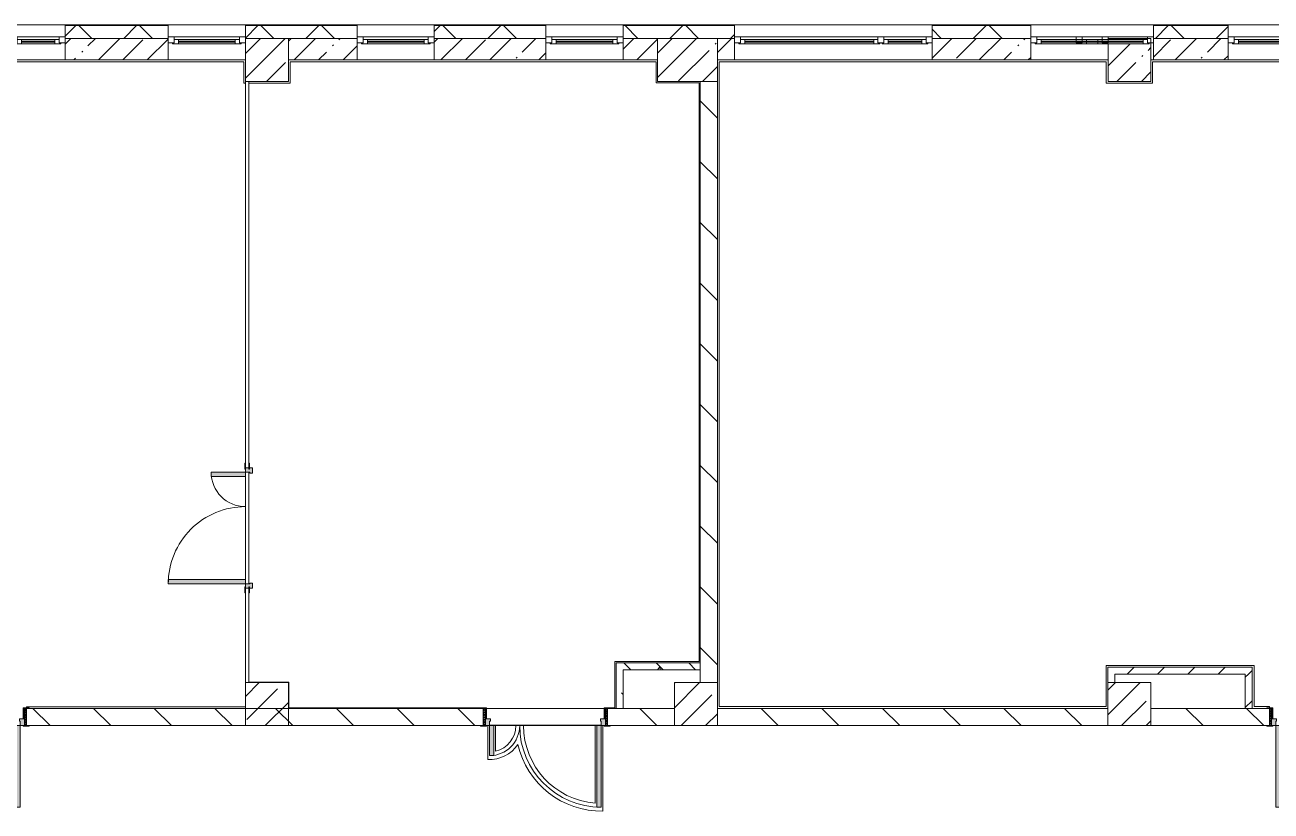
# Model space of a CAD drawing. Header units: millimetres. Extents: x -5426 to 189269, y -8553 to 29000.
# Drawn here: x 165239 to 179759, y 12405 to 21558 of the extents above; entities that cross this region are included whole.
import ezdxf

# ---------------------------------------------------------------- set-up
doc = ezdxf.new("R2010")
doc.units = ezdxf.units.MM
for name, color, linetype, lineweight, true_color in [('A-DOOR-2', 7, 'Continuous', 5, 0xaaaaaa), ('A-DOOR-3', 7, 'Continuous', 5, 0xe2e2e2), ('A-DOOR-FRAM-2', 7, 'Continuous', 5, 0xe2e2e2), ('A-DOOR-FRAM-3', 7, 'Continuous', 5, 0xaaaaaa), ('A-FLOR-2', 7, 'Continuous', 5, 0xaaaaaa), ('I-WALL-22', 7, 'Continuous', 5, 0x787878)]:
    doc.layers.add(name, color=color, linetype=linetype, lineweight=lineweight, true_color=true_color)
for name, color, linetype, lineweight in [('A-GLAZ-2', 7, 'Continuous', 5), ('A-WALL', 7, 'Continuous', 9), ('A-WALL-5', 7, 'Continuous', 5), ('I-WALL-20', 7, 'Continuous', 5), ('S-COLS-2', 7, 'Continuous', 5)]:
    doc.layers.add(name, color=color, linetype=linetype, lineweight=lineweight)
pattern_1 = [(45, (62258.82, 0), (-285.1231, 285.1231), []), (45, (62543.95, 0), (-285.1231, 285.1231), [504.031, -100.806, 16.764, -84.042])]
pattern_2 = [(135, (62258.8, 0), (-353.5534, -353.5534), [])]
pattern_3 = [(135, (62258.8, 0), (-377.1708, -377.1708), [533.4, -88.9, 17.78, -88.9]), (135, (62258.8, 376.94), (-377.1708, -377.1708), []), (50, (62258.8, 0), (637.6445, -55.7866), [66.675, -733.425]), (355, (62258.8, 0), (-123.3494, 668.6992), [53.34, -586.74]), (100.451, (62311.96, -4.65), (514.299, 612.908), [56.665, -623.315]), (46.184, (62258.8, 177.8), (948.7764, -147.1497), [100.012, -1100.137]), (96.636, (62337.9, 165.5), (830.909, 865.997), [84.998, -934.973]), (351.184, (62258.8, 177.8), (830.918, 865.988), [80.01, -880.11]), (21, (62347.7, 133.35), (530.6506, -357.9283), [66.675, -733.425]), (326, (62347.7, 133.35), (216.308, 644.6585), [53.34, -586.74]), (71.451, (62391.94, 103.5), (746.9596, 286.7243), [56.665, -623.315]), (37.5, (62258.82, 0), (10.81053, 295.9426), [16.764, -562.864, 16.764, -578.866, -588.962]), (37.5, (62258.82, 0), (10.81053, 295.9426), [-1175.258, 16.764, -572.198]), (7.5, (62258.82, 0), (233.8692, 350.63175), [16.764, -322.834, 16.764, -549.529, -224.472]), (7.5, (62258.82, 0), (233.8692, 350.63175), [-905.891, 16.764, -207.708]), (327.5, (62060.58, 0), (474.5678, -20.0513), [16.764, -205.486, 16.764, -676.656, -920.115]), (327.5, (62060.58, 0), (474.5678, -20.0513), [-915.67, 16.764, -903.351]), (317.5, (61971.68, 0), (518.4522, 88.9934), [16.764, -272.161, 16.764, -443.738, -653.415]), (317.5, (61971.68, 0), (518.4522, 88.9934), [-749.427, 16.764, -636.651])]
pattern_4 = [(45, (62258.82, 0), (-176.7767, 176.7767), [])]

# ---------------------------------------------------------------- blocks, each defined once
blk = doc.blocks.new('120_Окно_СКБ_1Ст - 120_Окно_СКБ_1Ст 900х2500_h_ с форточкой-22877787-3_4_1_птичка')
at = {"layer": 'A-GLAZ-2'}
for p, q in [((-450, -127), (-450, -57)), ((-450, -57), (-380, -57)), ((450, -57), (-450, -57)), ((-380, -127), (-450, -127)), ((-450, -127), (-400, -127)), ((-380, -127), (-400, -127)), ((-400, -127), (-400, -137)), ((-400, -137), (400, -137)), ((400, -137), (-400, -137)), ((-380, -57), (-380, -127)), ((380, -87), (-380, -87)), ((-380, -87), (-380, -127)), ((-330, -137), (-330, -87)), ((-330, -107), (330, -107)), ((330, -117), (-330, -117)), ((330, -137), (330, -87)), ((380, -127), (380, -57)), ((380, -57), (450, -57)), ((380, -127), (380, -87)), ((450, -127), (380, -127)), ((400, -127), (380, -127)), ((400, -137), (400, -127)), ((450, -57), (450, -127))]:
    blk.add_line(p, q, dxfattribs=at)
blk = doc.blocks.new('120_Окно_СКБ_1Ст - 120_Окно_СКБ_1Ст 900х2500_h_ с форточкой-22876038-3_4_1_птичка')
at = {"layer": 'A-GLAZ-2'}
for p, q in [((-450, -127), (-450, -57)), ((-450, -57), (-380, -57)), ((450, -57), (-450, -57)), ((-380, -127), (-450, -127)), ((-450, -127), (-400, -127)), ((-380, -127), (-400, -127)), ((-400, -127), (-400, -137)), ((-400, -137), (400, -137)), ((400, -137), (-400, -137)), ((-380, -57), (-380, -127)), ((380, -87), (-380, -87)), ((-380, -87), (-380, -127)), ((-330, -137), (-330, -87)), ((-330, -107), (330, -107)), ((330, -117), (-330, -117)), ((330, -137), (330, -87)), ((380, -127), (380, -57)), ((380, -57), (450, -57)), ((380, -127), (380, -87)), ((450, -127), (380, -127)), ((400, -127), (380, -127)), ((400, -127), (450, -127)), ((400, -137), (400, -127)), ((450, -57), (450, -127))]:
    blk.add_line(p, q, dxfattribs=at)
blk = doc.blocks.new('120_Окно_СКБ_1Ст - 120_Окно_СКБ_1Ст 900х2500_h_ с форточкой-V115-3_4_1_птичка')
at = {"layer": 'A-GLAZ-2'}
for p, q in [((-450, -127), (-450, -57)), ((-450, -57), (-380, -57)), ((450, -57), (-450, -57)), ((-380, -127), (-450, -127)), ((-450, -127), (-400, -127)), ((-380, -127), (-400, -127)), ((-400, -127), (-400, -137)), ((-400, -137), (400, -137)), ((400, -137), (-400, -137)), ((-380, -57), (-380, -127)), ((380, -87), (-380, -87)), ((-380, -87), (-380, -127)), ((-330, -137), (-330, -87)), ((-330, -107), (330, -107)), ((330, -117), (-330, -117)), ((330, -137), (330, -87)), ((380, -127), (380, -57)), ((380, -57), (450, -57)), ((380, -127), (380, -87)), ((450, -127), (380, -127)), ((400, -127), (380, -127)), ((400, -127), (450, -127)), ((400, -137), (400, -127)), ((450, -57), (450, -127))]:
    blk.add_line(p, q, dxfattribs=at)
blk = doc.blocks.new('120_Окно_СКБ_2Ст_Фрамуга сверху - 120_Окно_СКБ_2Ст_2300х2500_h_ ДОО-19727959-3_4_1_птичка')
at = {"layer": 'A-GLAZ-2'}
for p, q in [((-1150, -127), (-1150, -57)), ((-1150, -57), (-1080, -57)), ((1150, -57), (-1150, -57)), ((-1080, -127), (-1150, -127)), ((-1150, -127), (-1100, -127)), ((-1080, -127), (-1100, -127)), ((-1100, -127), (-1100, -137)), ((-1100, -137), (540, -137)), ((540, -137), (-1100, -137)), ((-1080, -57), (-1080, -127)), ((-1080, -57), (1080, -57)), ((520, -87), (-1080, -87)), ((-1080, -87), (-1080, -127)), ((-1030, -137), (-1030, -87)), ((-1030, -107), (470, -107)), ((470, -117), (-1030, -117)), ((470, -137), (470, -87)), ((520, -127), (520, -57)), ((520, -57), (590, -57)), ((520, -127), (520, -87)), ((590, -127), (520, -127)), ((540, -127), (520, -127)), ((540, -127), (570, -127)), ((540, -127), (570, -127)), ((540, -137), (540, -127)), ((590, -127), (570, -127)), ((570, -127), (570, -137)), ((570, -137), (1100, -137)), ((1100, -137), (570, -137)), ((590, -57), (590, -127)), ((1080, -87), (590, -87)), ((590, -87), (590, -127)), ((640, -137), (640, -87)), ((640, -107), (1030, -107)), ((1030, -117), (640, -117)), ((1030, -137), (1030, -87)), ((1080, -127), (1080, -57)), ((1080, -57), (1150, -57)), ((1080, -127), (1080, -87)), ((1150, -127), (1080, -127)), ((1100, -127), (1080, -127)), ((1100, -127), (1150, -127)), ((1100, -137), (1100, -127)), ((1150, -57), (1150, -127))]:
    blk.add_line(p, q, dxfattribs=at)
blk = doc.blocks.new('120_Окно_СКБ_2Ст_Фрамуга сверху - 120_Окно_СКБ_2Ст_2300х2500_h_ ДОО-23103760-3_4_1_птичка')
at = {"layer": 'A-GLAZ-2'}
for p, q in [((-1150, -127), (-1150, -57)), ((-1150, -57), (-1080, -57)), ((1150, -57), (-1150, -57)), ((-1080, -127), (-1150, -127)), ((-1150, -127), (-1100, -127)), ((-1080, -127), (-1100, -127)), ((-1100, -127), (-1100, -137)), ((-1100, -137), (540, -137)), ((540, -137), (-1100, -137)), ((-1080, -57), (-1080, -127)), ((-1080, -57), (1080, -57)), ((520, -87), (-1080, -87)), ((-1080, -87), (-1080, -127)), ((-1030, -137), (-1030, -87)), ((-1030, -107), (470, -107)), ((470, -117), (-1030, -117)), ((470, -137), (470, -87)), ((520, -127), (520, -57)), ((520, -57), (590, -57)), ((520, -127), (520, -87)), ((590, -127), (520, -127)), ((540, -127), (520, -127)), ((540, -127), (570, -127)), ((540, -127), (570, -127)), ((540, -137), (540, -127)), ((590, -127), (570, -127)), ((570, -127), (570, -137)), ((570, -137), (1100, -137)), ((1100, -137), (570, -137)), ((590, -57), (590, -127)), ((1080, -87), (590, -87)), ((590, -87), (590, -127)), ((640, -137), (640, -87)), ((640, -107), (1030, -107)), ((1030, -117), (640, -117)), ((1030, -137), (1030, -87)), ((1080, -127), (1080, -57)), ((1080, -57), (1150, -57)), ((1080, -127), (1080, -87)), ((1150, -127), (1080, -127)), ((1100, -127), (1080, -127)), ((1100, -127), (1150, -127)), ((1100, -137), (1100, -127)), ((1150, -57), (1150, -127))]:
    blk.add_line(p, q, dxfattribs=at)
blk = doc.blocks.new('110_Дверь_СКБ_2Ст - Д-6_л__ ДОО_Дв_1450x2100h_Дверь из раздевальной в коридор-32357677-3_4_1_птичка')
at = {"layer": 'A-DOOR-2'}
h = blk.add_hatch(dxfattribs=at)
h.set_pattern_fill('FP_99', color=256, style=0, pattern_type=2)
h.set_pattern_definition([(135, (1576.41, 164.685), (-14.14214, -14.14214), []), (225, (1576.41, 164.685), (14.14214, -14.14214), [])])
h.paths.add_polyline_path([(737.5, 100), (712.5, 100), (712.5, -100), (737.5, -100), (737.5, -34.8)])
at = {"layer": 'A-DOOR-3'}
for points in [[(-587.5, 1050), (-637.5, 1050), (-637.5, 100), (-587.5, 100), (-587.5, 543.6)], [(612.5, 450), (612.5, 100), (662.5, 100), (662.5, 450)]]:
    blk.add_hatch(color=256, dxfattribs=at).paths.add_polyline_path(points)
h = blk.add_hatch(color=256, dxfattribs=at)
h.paths.add_polyline_path([(662.5, 100), (662.5, 50), (652.5, 50), (652.5, 20), (712.5, 20), (712.5, 100), (672.8, 100)])
h.paths.add_polyline_path([(-637.5, 100), (-687.5, 100), (-687.5, 20), (-627.5, 20), (-627.5, 50), (-637.5, 50)])
at = {"layer": 'A-DOOR-FRAM-2'}
for points in [[(-672.5, 108), (-742.5, 108), (-742.5, 100), (-672.5, 100)], [(-672.5, 20), (-687.5, 20), (-687.5, -100), (-672.5, -100), (-672.5, -34.8)], [(697.5, 108), (697.5, 100), (767.5, 100), (767.5, 108)], [(712.5, 20), (697.5, 20), (697.5, -100), (712.5, -100), (712.5, -34.8)], [(-672.5, -100), (-742.5, -100), (-742.5, -108), (-672.5, -108)], [(697.5, -100), (697.5, -108), (767.5, -108), (767.5, -100)]]:
    blk.add_hatch(color=256, dxfattribs=at).paths.add_polyline_path(points)
at = {"layer": 'A-DOOR-FRAM-3'}
h = blk.add_hatch(dxfattribs=at)
h.set_pattern_fill('FP_100', color=256, style=0, pattern_type=2)
h.set_pattern_definition([(45, (-546.384, 164.685), (-14.1421, 14.1421), []), (135, (-546.384, 164.685), (-14.1421, -14.1421), [])])
h.paths.add_polyline_path([(-712.5, 100), (-712.5, -100), (-687.5, -100), (-687.5, 100)])
at = {"layer": 'A-DOOR-2'}
for p, q in [((-637.5, 1050), (-637.5, 100)), ((-587.5, 1050), (-637.5, 1050)), ((-587.5, 100), (-587.5, 1050)), ((662.5, 450), (612.5, 450)), ((612.5, 450), (612.5, 100)), ((662.5, 100), (662.5, 450)), ((-637.5, 100), (-587.5, 100)), ((612.5, 100), (662.5, 100))]:
    blk.add_line(p, q, dxfattribs=at)
for centre, radius, start, end in [((-637.5, 100), 950, 0, 90), ((662.5, 100), 350, 90, 180)]:
    blk.add_arc(centre, radius, start, end, dxfattribs=at)
at = {"layer": 'A-DOOR-FRAM-3'}
for p, q in [((-672.5, 108), (-742.5, 108)), ((-742.5, 108), (-742.5, 100)), ((-742.5, 100), (-672.5, 100)), ((-687.5, 100), (-712.5, 100)), ((-712.5, 100), (-712.5, -100)), ((-637.5, 100), (-687.5, 100)), ((-687.5, 100), (-687.5, 20)), ((-687.5, -100), (-687.5, 100)), ((-687.5, 20), (-627.5, 20)), ((-672.5, 20), (-687.5, 20)), ((-687.5, 20), (-687.5, -100)), ((-672.5, 100), (-672.5, 108)), ((-672.5, -100), (-672.5, 20)), ((-637.5, 50), (-637.5, 100)), ((-627.5, 50), (-637.5, 50)), ((-627.5, 20), (-627.5, 50)), ((662.5, 50), (652.5, 50)), ((652.5, 50), (652.5, 20)), ((652.5, 20), (712.5, 20)), ((662.5, 100), (662.5, 50)), ((712.5, 100), (662.5, 100)), ((767.5, 108), (697.5, 108)), ((697.5, 108), (697.5, 100)), ((697.5, 100), (767.5, 100)), ((712.5, 20), (697.5, 20)), ((697.5, 20), (697.5, -100)), ((712.5, 20), (712.5, 100)), ((737.5, 100), (712.5, 100)), ((712.5, 100), (712.5, -100)), ((712.5, -100), (712.5, 20)), ((737.5, -100), (737.5, 100)), ((767.5, 100), (767.5, 108)), ((-672.5, -100), (-742.5, -100)), ((-742.5, -100), (-742.5, -108)), ((-742.5, -108), (-672.5, -108)), ((-712.5, -100), (-687.5, -100)), ((-687.5, -100), (-672.5, -100)), ((-672.5, -108), (-672.5, -100)), ((697.5, -100), (712.5, -100)), ((767.5, -100), (697.5, -100)), ((697.5, -100), (697.5, -108)), ((697.5, -108), (767.5, -108)), ((712.5, -100), (737.5, -100)), ((767.5, -108), (767.5, -100))]:
    blk.add_line(p, q, dxfattribs=at)
blk = doc.blocks.new('BSC_Колонна _Прямоугольная - 500х500-23282985-3_4_1_птичка')
at = {"layer": 'S-COLS-2'}
h = blk.add_hatch(dxfattribs=at)
h.set_pattern_fill('FP_112', color=256, style=0, pattern_type=2)
h.set_pattern_definition([(45, (-115850.45, -21150), (-285.1231, 285.1231), []), (45, (-115565.32, -21150), (-285.1231, 285.1231), [504.031, -100.806, 16.764, -84.042])])
h.paths.add_polyline_path([(-250, -250), (250, -250), (250, 250), (-250, 250), (-250, 238), (210, 238), (210, 198), (230, 198), (230, 188), (-250, 188)])
for p, q in [((250, 250), (-250, 250)), ((-250, 250), (-250, 238)), ((-250, 188), (-250, -250)), ((250, -250), (250, 250)), ((-250, -250), (250, -250))]:
    blk.add_line(p, q, dxfattribs=at)
blk = doc.blocks.new('BSC_Колонна _Прямоугольная - 500х500-23282986-3_4_1_птичка')
at = {"layer": 'S-COLS-2'}
h = blk.add_hatch(dxfattribs=at)
h.set_pattern_fill('FP_124', color=256, style=0, pattern_type=2)
h.set_pattern_definition([(45, (-105800, -21150), (-285.1231, 285.1231), []), (45, (-105514.88, -21150), (-285.1231, 285.1231), [504.031, -100.806, 16.764, -84.042])])
h.paths.add_polyline_path([(-250, -250), (250, -250), (250, 250), (-250, 250), (-250, -95)])
for p, q in [((250, 250), (-250, 250)), ((-250, 250), (-250, -250)), ((250, -250), (250, 250)), ((-250, -250), (250, -250))]:
    blk.add_line(p, q, dxfattribs=at)
blk = doc.blocks.new('BSC_Колонна _Прямоугольная - 700х500-V164-3_4_1_птичка')
at = {"layer": 'S-COLS-2'}
h = blk.add_hatch(dxfattribs=at)
h.set_pattern_fill('FP_132', color=256, style=0, pattern_type=2)
h.set_pattern_definition([(45, (-110700, -21150), (-285.1231, 285.1231), []), (45, (-110414.88, -21150), (-285.1231, 285.1231), [504.031, -100.806, 16.764, -84.042])])
h.paths.add_polyline_path([(-350, -250), (350, -250), (350, 250), (-350, 250)])
for p, q in [((350, 250), (-350, 250)), ((-350, 250), (-350, -250)), ((350, -250), (350, 250)), ((-350, -250), (350, -250))]:
    blk.add_line(p, q, dxfattribs=at)
blk = doc.blocks.new('110_Дверь_СКБ_2Ст - Д-5_п_ Из игровой в коридор-32357676-3_4_1_птичка')
at = {"layer": 'A-DOOR-3'}
for points in [[(-638, 920), (-638, 20), (-588, 20), (-588, 920)], [(612, 226), (612, 20), (662, 20), (662, 420), (612, 420)]]:
    blk.add_hatch(color=256, dxfattribs=at).paths.add_polyline_path(points)
h = blk.add_hatch(color=256, dxfattribs=at)
h.paths.add_polyline_path([(-688, 20), (-688, -60), (-628, -60), (-628, -30), (-638, -30), (-638, 20)])
h.paths.add_polyline_path([(652, -60), (712, -60), (712, 20), (662, 20), (662, -30), (652, -30)])
at = {"layer": 'A-DOOR-FRAM-2'}
for points in [[(-742, 20), (-672, 20), (-672, 28), (-742, 28)], [(698, 20), (768, 20), (768, 28), (698, 28)], [(-742, -28), (-672, -28), (-672, -20), (-742, -20)], [(698, -28), (768, -28), (768, -20), (698, -20)]]:
    blk.add_hatch(color=256, dxfattribs=at).paths.add_polyline_path(points)
at = {"layer": 'A-DOOR-2'}
for p, q in [((-638, 920), (-638, 20)), ((-588, 920), (-638, 920)), ((-588, 20), (-588, 920)), ((662, 420), (612, 420)), ((612, 420), (612, 20)), ((662, 20), (662, 420)), ((-638, 20), (-588, 20)), ((612, 20), (662, 20))]:
    blk.add_line(p, q, dxfattribs=at)
for centre, radius, start, end in [((-638, 20), 900, 0, 90), ((662, 20), 400, 90, 180)]:
    blk.add_arc(centre, radius, start, end, dxfattribs=at)
at = {"layer": 'A-DOOR-FRAM-3'}
for p, q in [((-672, 28), (-742, 28)), ((-742, 28), (-742, 20)), ((-742, 20), (-672, 20)), ((-638, 20), (-688, 20)), ((-688, 20), (-688, -60)), ((-672, 20), (-672, 28)), ((-638, -30), (-638, 20)), ((662, 20), (662, -30)), ((712, 20), (662, 20)), ((768, 28), (698, 28)), ((698, 28), (698, 20)), ((698, 20), (768, 20)), ((712, -60), (712, 20)), ((768, 20), (768, 28)), ((-672, -20), (-742, -20)), ((-742, -20), (-742, -28)), ((-742, -28), (-672, -28)), ((-688, -60), (-628, -60)), ((-672, -19), (-688, -19)), ((-688, -19), (-688, -20)), ((-688, -20), (-672, -20)), ((-672, -20), (-672, -19)), ((-672, -28), (-672, -20)), ((-628, -30), (-638, -30)), ((-628, -60), (-628, -30)), ((662, -30), (652, -30)), ((652, -30), (652, -60)), ((652, -60), (712, -60)), ((712, -19), (698, -19)), ((698, -19), (698, -20)), ((698, -20), (712, -20)), ((768, -20), (698, -20)), ((698, -20), (698, -28)), ((698, -28), (768, -28)), ((712, -20), (712, -19)), ((768, -28), (768, -20))]:
    blk.add_line(p, q, dxfattribs=at)
blk = doc.blocks.new('120_Окно_СКБ_1Ст - 120_Окно_СКБ_1Ст 900х2500_h_ с форточкой-V183-3_4_1_птичка')
at = {"layer": 'A-GLAZ-2'}
for p, q in [((-450, -127), (-450, -57)), ((-450, -57), (-380, -57)), ((450, -57), (-450, -57)), ((-380, -127), (-450, -127)), ((-380, -127), (-400, -127)), ((-400, -127), (-400, -137)), ((-400, -137), (400, -137)), ((400, -137), (-400, -137)), ((-380, -57), (-380, -127)), ((380, -87), (-380, -87)), ((-380, -87), (-380, -127)), ((-330, -137), (-330, -87)), ((-330, -107), (330, -107)), ((330, -117), (-330, -117)), ((330, -137), (330, -87)), ((380, -127), (380, -57)), ((380, -57), (450, -57)), ((380, -127), (380, -87)), ((450, -127), (380, -127)), ((400, -127), (380, -127)), ((400, -137), (400, -127)), ((420, -127), (450, -127)), ((450, -57), (450, -127))]:
    blk.add_line(p, q, dxfattribs=at)
blk = doc.blocks.new('110_Дверь_СКБ_2Ст - Д-6_п__ ДОО_Дв_1450x2100h_Дверь из раздевальной в коридор-32358047-3_4_1_птичка')
at = {"layer": 'A-DOOR-2'}
h = blk.add_hatch(dxfattribs=at)
h.set_pattern_fill('FP_154', color=256, style=0, pattern_type=2)
h.set_pattern_definition([(225, (1576.41, -164.685), (-14.14214, 14.14214), []), (135, (1576.41, -164.685), (14.14214, 14.14214), [])])
h.paths.add_polyline_path([(737.5, -100), (737.5, 100), (712.5, 100), (712.5, -100)])
at = {"layer": 'A-DOOR-3'}
h = blk.add_hatch(color=256, dxfattribs=at)
h.paths.add_polyline_path([(-637.5, -100), (-637.5, -50), (-627.5, -50), (-627.5, -20), (-687.5, -20), (-687.5, -100)])
h.paths.add_polyline_path([(662.5, -100), (712.5, -100), (712.5, -20), (652.5, -20), (652.5, -50), (662.5, -50)])
for points in [[(-587.5, -1050), (-587.5, -100), (-637.5, -100), (-637.5, -1050)], [(662.5, -450), (662.5, -100), (612.5, -100), (612.5, -450)]]:
    blk.add_hatch(color=256, dxfattribs=at).paths.add_polyline_path(points)
at = {"layer": 'A-DOOR-FRAM-2'}
for points in [[(-672.5, 100), (-672.5, 108), (-742.5, 108), (-742.5, 100)], [(-672.5, -20), (-672.5, 100), (-687.5, 100), (-687.5, -20)], [(767.5, 100), (767.5, 108), (697.5, 108), (697.5, 100)], [(712.5, -20), (712.5, 100), (697.5, 100), (697.5, -20)], [(-672.5, -108), (-672.5, -100), (-742.5, -100), (-742.5, -108)], [(767.5, -108), (767.5, -100), (697.5, -100), (697.5, -108)]]:
    blk.add_hatch(color=256, dxfattribs=at).paths.add_polyline_path(points)
at = {"layer": 'A-DOOR-FRAM-3'}
h = blk.add_hatch(dxfattribs=at)
h.set_pattern_fill('FP_155', color=256, style=0, pattern_type=2)
h.set_pattern_definition([(315, (-546.384, -164.685), (-14.1421, -14.1421), []), (225, (-546.384, -164.685), (-14.1421, 14.1421), [])])
h.paths.add_polyline_path([(-687.5, -100), (-687.5, 100), (-712.5, 100), (-712.5, -100)])
at = {"layer": 'A-DOOR-2'}
for p, q in [((-637.5, -100), (-587.5, -100)), ((-637.5, -1050), (-637.5, -100)), ((-587.5, -100), (-587.5, -1050)), ((612.5, -100), (662.5, -100)), ((612.5, -450), (612.5, -100)), ((662.5, -100), (662.5, -450)), ((662.5, -450), (612.5, -450)), ((-587.5, -1050), (-637.5, -1050))]:
    blk.add_line(p, q, dxfattribs=at)
for centre, radius, start, end in [((-637.5, -100), 950, 270, 360), ((662.5, -100), 350, 180, 270)]:
    blk.add_arc(centre, radius, start, end, dxfattribs=at)
at = {"layer": 'A-DOOR-FRAM-3'}
for p, q in [((-742.5, 108), (-672.5, 108)), ((-742.5, 100), (-742.5, 108)), ((-672.5, 100), (-742.5, 100)), ((-712.5, 100), (-687.5, 100)), ((-712.5, -100), (-712.5, 100)), ((-687.5, 100), (-687.5, -100)), ((-687.5, 100), (-672.5, 100)), ((-687.5, -20), (-687.5, 100)), ((-672.5, 108), (-672.5, 100)), ((-672.5, 100), (-672.5, -20)), ((697.5, 100), (697.5, 108)), ((697.5, 108), (767.5, 108)), ((697.5, -20), (697.5, 100)), ((697.5, 100), (712.5, 100)), ((767.5, 100), (697.5, 100)), ((712.5, -100), (712.5, 100)), ((712.5, 100), (737.5, 100)), ((712.5, 100), (712.5, -20)), ((737.5, 100), (737.5, -100)), ((767.5, 108), (767.5, 100)), ((-742.5, -100), (-672.5, -100)), ((-742.5, -108), (-742.5, -100)), ((-672.5, -108), (-742.5, -108)), ((-687.5, -100), (-712.5, -100)), ((-687.5, -20), (-627.5, -20)), ((-687.5, -100), (-687.5, -20)), ((-672.5, -20), (-687.5, -20)), ((-637.5, -100), (-687.5, -100)), ((-672.5, -100), (-672.5, -108)), ((-637.5, -50), (-637.5, -100)), ((-627.5, -50), (-637.5, -50)), ((-627.5, -20), (-627.5, -50)), ((652.5, -20), (712.5, -20)), ((652.5, -50), (652.5, -20)), ((662.5, -50), (652.5, -50)), ((662.5, -100), (662.5, -50)), ((712.5, -100), (662.5, -100)), ((712.5, -20), (697.5, -20)), ((697.5, -108), (697.5, -100)), ((697.5, -100), (767.5, -100)), ((767.5, -108), (697.5, -108)), ((712.5, -20), (712.5, -100)), ((737.5, -100), (712.5, -100)), ((767.5, -100), (767.5, -108))]:
    blk.add_line(p, q, dxfattribs=at)

msp = doc.modelspace()

# ---------------------------------------------------------------- hatches: boundary and pattern name
at = {"layer": 'A-WALL-5'}
h = msp.add_hatch(dxfattribs=at)
h.set_pattern_fill('FP_70', color=256, style=0, pattern_type=2)
h.set_pattern_definition([(45, (62258.8, 0), (-353.5534, 353.5534), []), (135, (62258.8, 0), (-353.5534, -353.5534), [])])
h.paths.add_polyline_path([(187488.8, 21400), (187488.8, 21550), (182409, 21550), (182409, 21400), (187338.8, 21400)])
h.paths.add_polyline_path([(181509, 21400), (181509, 21550), (180159.3, 21550), (180159.3, 21400), (180653.2, 21400)])
h.paths.add_polyline_path([(169109.3, 21400), (169109.3, 21550), (167809, 21550), (167809, 21400), (168534.5, 21400)])
h.paths.add_polyline_path([(170009.3, 21400), (171309.3, 21400), (171309.3, 21550), (170009.3, 21550)])
h.paths.add_polyline_path([(155568.8, 21400), (155568.8, 21550), (155548.8, 21550), (155548.8, 21400)])
h.paths.add_polyline_path([(172209.3, 21400), (173508.8, 21400), (173508.8, 21550), (172209.3, 21550)])
h.paths.add_polyline_path([(178788.8, 21400), (179259.3, 21400), (179259.3, 21550), (178389.3, 21550), (178389.3, 21400)])
h.paths.add_polyline_path([(175808.8, 21400), (176959.3, 21400), (176959.3, 21550), (175808.8, 21550)])
h.paths.add_polyline_path([(160144.7, 21400), (163408.8, 21400), (163408.8, 21550), (158868.8, 21550), (158868.8, 21400)])
h.paths.add_polyline_path([(165737.9, 21400), (166909, 21400), (166909, 21550), (165708.8, 21550), (165708.8, 21400)])
at = {"layer": 'I-WALL-20'}
h = msp.add_hatch(dxfattribs=at)
h.set_pattern_fill('FP_66', color=256, style=0, pattern_type=2)
h.set_pattern_definition(pattern_1)
h.paths.add_polyline_path([(173308.8, 21150), (173508.8, 21150), (173508.8, 21400), (173308.8, 21400), (173308.8, 21275)])
h.paths.add_polyline_path([(183298.8, 21150), (183298.8, 21400), (183108.8, 21400), (183108.8, 21150)])
h.paths.add_polyline_path([(172608.8, 21150), (172608.8, 21400), (172209.3, 21400), (172209.3, 21150)])
h.paths.add_polyline_path([(175808.8, 21150), (176959.3, 21150), (176959.3, 21400), (175808.8, 21400)])
h.paths.add_polyline_path([(180653.2, 21150), (181509, 21150), (181509, 21400), (180159.3, 21400), (180159.3, 21150)])
h.paths.add_polyline_path([(171309.3, 21150), (171309.3, 21400), (170009.3, 21400), (170009.3, 21150)])
h.paths.add_polyline_path([(179259.3, 21150), (179259.3, 21400), (178389.3, 21400), (178389.3, 21150), (178788.8, 21150)])
h.paths.add_polyline_path([(168308.8, 21150), (169109.3, 21150), (169109.3, 21400), (168308.8, 21400), (168308.8, 21246.1)])
h.paths.add_polyline_path([(165737.9, 21150), (166909, 21150), (166909, 21400), (165708.8, 21400), (165708.8, 21150)])
h.paths.add_polyline_path([(163058.8, 21150), (163408.8, 21150), (163408.8, 21400), (163058.8, 21400)])
h = msp.add_hatch(dxfattribs=at)
h.set_pattern_fill('FP_69', color=256, style=0, pattern_type=2)
h.set_pattern_definition(pattern_2)
h.paths.add_polyline_path([(173308.8, 13900), (173308.8, 20900), (173108.8, 20900), (173108.8, 13900), (173195.5, 13900)])
h = msp.add_hatch(dxfattribs=at)
h.set_pattern_fill('FP_71', color=256, style=0, pattern_type=2)
h.set_pattern_definition(pattern_4)
h.paths.add_polyline_path([(179539.3, 14000), (179539.3, 14080), (177938.8, 14080), (177938.8, 14000), (179459.3, 14000)])
h = msp.add_hatch(dxfattribs=at)
h.set_pattern_fill('FP_71', color=256, style=0, pattern_type=2)
h.set_pattern_definition(pattern_4)
h.paths.add_polyline_path([(179539.3, 13600), (179539.3, 14000), (179459.3, 14000), (179459.3, 13600)])
h = msp.add_hatch(dxfattribs=at)
h.set_pattern_fill('FP_69', color=256, style=0, pattern_type=2)
h.set_pattern_definition(pattern_2)
h.paths.add_polyline_path([(179709.3, 13400), (179739.3, 13400), (179739.3, 13600), (178358.8, 13600), (178358.8, 13400), (178788.8, 13400)])
h.paths.add_polyline_path([(181189.3, 13400), (183188.8, 13400), (183188.8, 13600), (181189.3, 13600), (181189.3, 13534.8)])
h.paths.add_polyline_path([(170578.8, 13400), (170578.8, 13600), (165258.8, 13600), (165258.8, 13400), (170548.8, 13400)])
h.paths.add_polyline_path([(175060, 13400), (177858.8, 13400), (177858.8, 13600), (173308.8, 13600), (173308.8, 13400), (174127.8, 13400)])
h.paths.add_polyline_path([(172808.8, 13400), (172808.8, 13600), (172028.8, 13600), (172028.8, 13400), (172058.8, 13400)])
h.paths.add_polyline_path([(163358.8, 13400), (163808.8, 13400), (163808.8, 13600), (163358.8, 13600), (163358.8, 13534.8)])
at = {"layer": 'I-WALL-22'}
h = msp.add_hatch(dxfattribs=at)
h.set_pattern_fill('FP_74', color=256, style=0, pattern_type=2)
h.set_pattern_definition(pattern_3)
h.paths.add_polyline_path([(172208.8, 13600), (172208.8, 14130), (172128.8, 14130), (172128.8, 13600)])
h = msp.add_hatch(dxfattribs=at)
h.set_pattern_fill('FP_74', color=256, style=0, pattern_type=2)
h.set_pattern_definition(pattern_3)
h.paths.add_polyline_path([(173108.8, 14050), (173108.8, 14130), (172208.8, 14130), (172208.8, 14050)])
at = {"layer": 'S-COLS-2'}
h = msp.add_hatch(dxfattribs=at)
h.set_pattern_fill('FP_66', color=256, style=0, pattern_type=2)
h.set_pattern_definition(pattern_1)
h.paths.add_polyline_path([(168308.8, 13400), (168308.8, 13900), (167808.8, 13900), (167808.8, 13400)])
h = msp.add_hatch(dxfattribs=at)
h.set_pattern_fill('FP_66', color=256, style=0, pattern_type=2)
h.set_pattern_definition(pattern_1)
h.paths.add_polyline_path([(173195.5, 13400), (173308.8, 13400), (173308.8, 13900), (172808.8, 13900), (172808.8, 13400)])
h = msp.add_hatch(dxfattribs=at)
h.set_pattern_fill('FP_66', color=256, style=0, pattern_type=2)
h.set_pattern_definition(pattern_1)
h.paths.add_polyline_path([(177858.8, 13400), (178358.8, 13400), (178358.8, 13900), (177858.8, 13900), (177858.8, 13534.8)])

# ---------------------------------------------------------------- linework, layer by layer
at = {"layer": 'A-FLOR-2'}
for p, q in [((167788.8, 21130), (163078.8, 21130)), ((167788.8, 20880), (167788.8, 21130)), ((172593.8, 21130), (168328.8, 21130)), ((168328.8, 21130), (168328.8, 20880)), ((172593.8, 20885), (172593.8, 21130)), ((173328.8, 21130), (173328.8, 13621)), ((177839.3, 21130), (173328.8, 21130)), ((177839.3, 20880), (177839.3, 21130)), ((182389, 21130), (178379.3, 21130)), ((178379.3, 21130), (178379.3, 20880)), ((167809, 20880), (167788.8, 20880)), ((168328.8, 20880), (167848.8, 20880)), ((173093.8, 20885), (172593.8, 20885)), ((173093.8, 14145), (173093.8, 20885)), ((178379.3, 20880), (177839.3, 20880)), ((172113.8, 13605), (172113.8, 14145)), ((172113.8, 14145), (173093.8, 14145)), ((177837.8, 13621), (177837.8, 14101)), ((177837.8, 14101), (179560.3, 14101)), ((179560.3, 14101), (179560.3, 13621)), ((167848.6, 13905), (168313.8, 13905)), ((168313.8, 13905), (168313.8, 13605)), ((165258.8, 13608), (165258.8, 13620)), ((165258.8, 13620), (167808.8, 13620)), ((168313.8, 13605), (170548.8, 13605)), ((172058.8, 13605), (172113.8, 13605)), ((173328.8, 13621), (177837.8, 13621)), ((179560.3, 13621), (179739.3, 13621)), ((179739.3, 13621), (179739.3, 13608)), ((170633.1, 13400), (170633.1, 13005.6)), ((170653.8, 13405), (171953.8, 13405)), ((170723.1, 13400), (170703.8, 13400)), ((170723.1, 13102.9), (170723.1, 13400)), ((171049.2, 13400), (170959.2, 13400)), ((171903.8, 13400), (171884.2, 13400)), ((171884.2, 13400), (171884.2, 12497.7)), ((171974.2, 12405.2), (171974.2, 13400))]:
    msp.add_line(p, q, dxfattribs=at)
for centre, radius, start, end in [((170654.2, 13400), 305, 283.0427, 360), ((171954.2, 13400), 905, 180, 265.56313), ((170654.2, 13400), 395, 266.92799, 326.45952), ((171954.2, 13400), 995, 192.67054, 271.1511)]:
    msp.add_arc(centre, radius, start, end, dxfattribs=at)
at = {"layer": 'A-WALL'}
for p, q in [((166909, 21553), (165708.8, 21553)), ((166909, 21550), (165708.8, 21550)), ((169109.3, 21553), (167809, 21553)), ((169109.3, 21550), (167809, 21550)), ((171309.3, 21553), (170009.3, 21553)), ((171309.3, 21550), (170009.3, 21550)), ((173508.8, 21553), (172209.3, 21553)), ((173508.8, 21550), (172209.3, 21550)), ((176959.3, 21553), (175808.8, 21553)), ((176959.3, 21550), (175808.8, 21550)), ((179259.3, 21553), (178389.3, 21553)), ((179259.3, 21550), (178389.3, 21550)), ((166909, 21400), (165708.8, 21400)), ((169109.3, 21400), (168308.8, 21400)), ((171309.3, 21400), (170009.3, 21400)), ((172608.8, 21400), (172209.3, 21400)), ((173508.8, 21400), (173308.8, 21400)), ((176959.3, 21400), (175808.8, 21400)), ((179259.3, 21400), (178389.3, 21400)), ((173108.8, 14050), (173108.8, 14130)), ((179459.3, 13600), (179539.3, 13600))]:
    msp.add_line(p, q, dxfattribs=at)
at = {"layer": 'A-WALL-5'}
for p, q in [((167809, 21558), (158868.8, 21558)), ((165708.8, 21558), (165708.8, 21400)), ((166909, 21400), (166909, 21558)), ((173508.8, 21558), (167809, 21558)), ((167809, 21558), (167809, 21400)), ((169109.3, 21400), (169109.3, 21558)), ((170009.3, 21558), (170009.3, 21400)), ((171309.3, 21400), (171309.3, 21558)), ((172209.3, 21558), (172209.3, 21400)), ((173508.8, 21400), (173508.8, 21558)), ((187496.8, 21558), (173508.8, 21558)), ((175808.8, 21558), (175808.8, 21400)), ((176959.3, 21400), (176959.3, 21558)), ((178389.3, 21558), (178389.3, 21400)), ((179259.3, 21400), (179259.3, 21558))]:
    msp.add_line(p, q, dxfattribs=at)
at = {"layer": 'I-WALL-20'}
for p, q in [((165708.8, 21400), (165708.8, 21150)), ((166909, 21150), (166909, 21400)), ((169109.3, 21150), (169109.3, 21400)), ((170009.3, 21400), (170009.3, 21150)), ((171309.3, 21150), (171309.3, 21400)), ((172209.3, 21400), (172209.3, 21150)), ((173508.8, 21150), (173508.8, 21400)), ((175808.8, 21400), (175808.8, 21150)), ((176959.3, 21150), (176959.3, 21400)), ((178389.3, 21400), (178389.3, 21150)), ((179259.3, 21150), (179259.3, 21400)), ((167808.8, 21150), (163058.8, 21150)), ((168308.8, 21150), (172608.8, 21150)), ((177856.6, 21150), (173308.8, 21150)), ((178359.3, 21150), (182408.8, 21150)), ((167808.8, 20900), (167808.8, 16455)), ((167848.8, 16455), (167848.8, 20900)), ((173108.8, 20900), (173108.8, 14130)), ((173308.8, 13900), (173308.8, 20900)), ((167808.8, 15100), (167808.8, 16300)), ((167848.8, 16350), (167848.8, 15050)), ((167808.8, 14945), (167808.8, 13900)), ((167848.8, 13900), (167848.8, 14945)), ((172128.8, 14130), (172128.8, 13600)), ((173108.8, 14130), (172128.8, 14130)), ((172208.8, 13600), (172208.8, 14050)), ((172208.8, 14050), (173108.8, 14050)), ((173108.8, 14050), (173108.8, 13900)), ((177858.8, 14080), (177858.8, 13900)), ((179539.3, 14080), (177858.8, 14080)), ((177938.8, 13900), (177938.8, 14000)), ((177938.8, 14000), (179459.3, 14000)), ((179459.3, 14000), (179459.3, 13600)), ((179539.3, 13600), (179539.3, 14080)), ((167808.8, 13900), (167848.8, 13900)), ((173108.8, 13900), (173308.8, 13900)), ((177858.8, 13900), (177938.8, 13900)), ((170548.8, 13600), (165288.8, 13600)), ((170618.8, 13600), (171988.8, 13600)), ((172808.8, 13600), (172058.8, 13600)), ((172808.8, 13400), (172808.8, 13600)), ((177858.8, 13600), (173308.8, 13600)), ((173308.8, 13600), (173308.8, 13400)), ((177858.8, 13400), (177858.8, 13600)), ((179459.3, 13600), (178358.8, 13600)), ((178358.8, 13600), (178358.8, 13400)), ((179709.3, 13600), (179539.3, 13600)), ((165288.8, 13400), (170548.8, 13400)), ((170959.2, 13400), (170723.1, 13400)), ((171884.2, 13400), (171049.2, 13400)), ((172058.8, 13400), (172808.8, 13400)), ((173308.8, 13400), (177858.8, 13400)), ((178358.8, 13400), (179709.3, 13400))]:
    msp.add_line(p, q, dxfattribs=at)
at = {"layer": 'S-COLS-2'}
for p, q in [((168308.8, 13900), (167808.8, 13900)), ((167808.8, 13900), (167808.8, 13400)), ((168308.8, 13400), (168308.8, 13900)), ((173108.8, 13900), (172808.8, 13900)), ((172808.8, 13900), (172808.8, 13600)), ((173308.8, 13900), (173108.8, 13900)), ((173308.8, 13600), (173308.8, 13900)), ((178358.8, 13900), (177858.8, 13900)), ((177858.8, 13900), (177858.8, 13600)), ((178358.8, 13600), (178358.8, 13900)), ((172808.8, 13600), (172808.8, 13400)), ((173308.8, 13400), (173308.8, 13600)), ((177858.8, 13600), (177858.8, 13400)), ((178358.8, 13400), (178358.8, 13600)), ((167808.8, 13400), (168308.8, 13400)), ((172808.8, 13400), (173308.8, 13400)), ((177858.8, 13400), (178358.8, 13400))]:
    msp.add_line(p, q, dxfattribs=at)

# ---------------------------------------------------------------- block references
at = {"layer": 'A-DOOR-2'}
for name, p, rotation in [('110_Дверь_СКБ_2Ст - Д-5_п_ Из игровой в коридор-32357676-3_4_1_птичка', (167828.8, 15687.5), 89.99999999999986), ('110_Дверь_СКБ_2Ст - Д-6_л__ ДОО_Дв_1450x2100h_Дверь из раздевальной в коридор-32357677-3_4_1_птичка', (164546.3, 13500), 180), ('110_Дверь_СКБ_2Ст - Д-6_л__ ДОО_Дв_1450x2100h_Дверь из раздевальной в коридор-32357677-3_4_1_птичка', (171316.3, 13500), 180)]:
    msp.add_blockref(name, p, dxfattribs=dict(at, rotation=rotation))
msp.add_blockref('110_Дверь_СКБ_2Ст - Д-6_п__ ДОО_Дв_1450x2100h_Дверь из раздевальной в коридор-32358047-3_4_1_птичка', (180451.8, 13500), dxfattribs=at)
at = {"layer": 'A-GLAZ-2'}
for name, p in [('120_Окно_СКБ_2Ст_Фрамуга сверху - 120_Окно_СКБ_2Ст_2300х2500_h_ ДОО-19727959-3_4_1_птичка', (164558.8, 21475)), ('120_Окно_СКБ_1Ст - 120_Окно_СКБ_1Ст 900х2500_h_ с форточкой-V115-3_4_1_птичка', (167359, 21475)), ('120_Окно_СКБ_1Ст - 120_Окно_СКБ_1Ст 900х2500_h_ с форточкой-22876038-3_4_1_птичка', (169559.3, 21475)), ('120_Окно_СКБ_1Ст - 120_Окно_СКБ_1Ст 900х2500_h_ с форточкой-22876038-3_4_1_птичка', (171759.3, 21475)), ('120_Окно_СКБ_2Ст_Фрамуга сверху - 120_Окно_СКБ_2Ст_2300х2500_h_ ДОО-23103760-3_4_1_птичка', (174658.8, 21475)), ('120_Окно_СКБ_1Ст - 120_Окно_СКБ_1Ст 900х2500_h_ с форточкой-22877787-3_4_1_птичка', (177409.3, 21475)), ('120_Окно_СКБ_1Ст - 120_Окно_СКБ_1Ст 900х2500_h_ с форточкой-V183-3_4_1_птичка', (177939.3, 21475)), ('120_Окно_СКБ_1Ст - 120_Окно_СКБ_1Ст 900х2500_h_ с форточкой-22876038-3_4_1_птичка', (179709.3, 21475))]:
    msp.add_blockref(name, p, dxfattribs=at)
at = {"layer": 'S-COLS-2'}
for name, p in [('BSC_Колонна _Прямоугольная - 500х500-23282986-3_4_1_птичка', (168058.8, 21150)), ('BSC_Колонна _Прямоугольная - 700х500-V164-3_4_1_птичка', (172958.8, 21150)), ('BSC_Колонна _Прямоугольная - 500х500-23282985-3_4_1_птичка', (178109.3, 21150))]:
    msp.add_blockref(name, p, dxfattribs=at)

doc.saveas('drawing.dxf')
